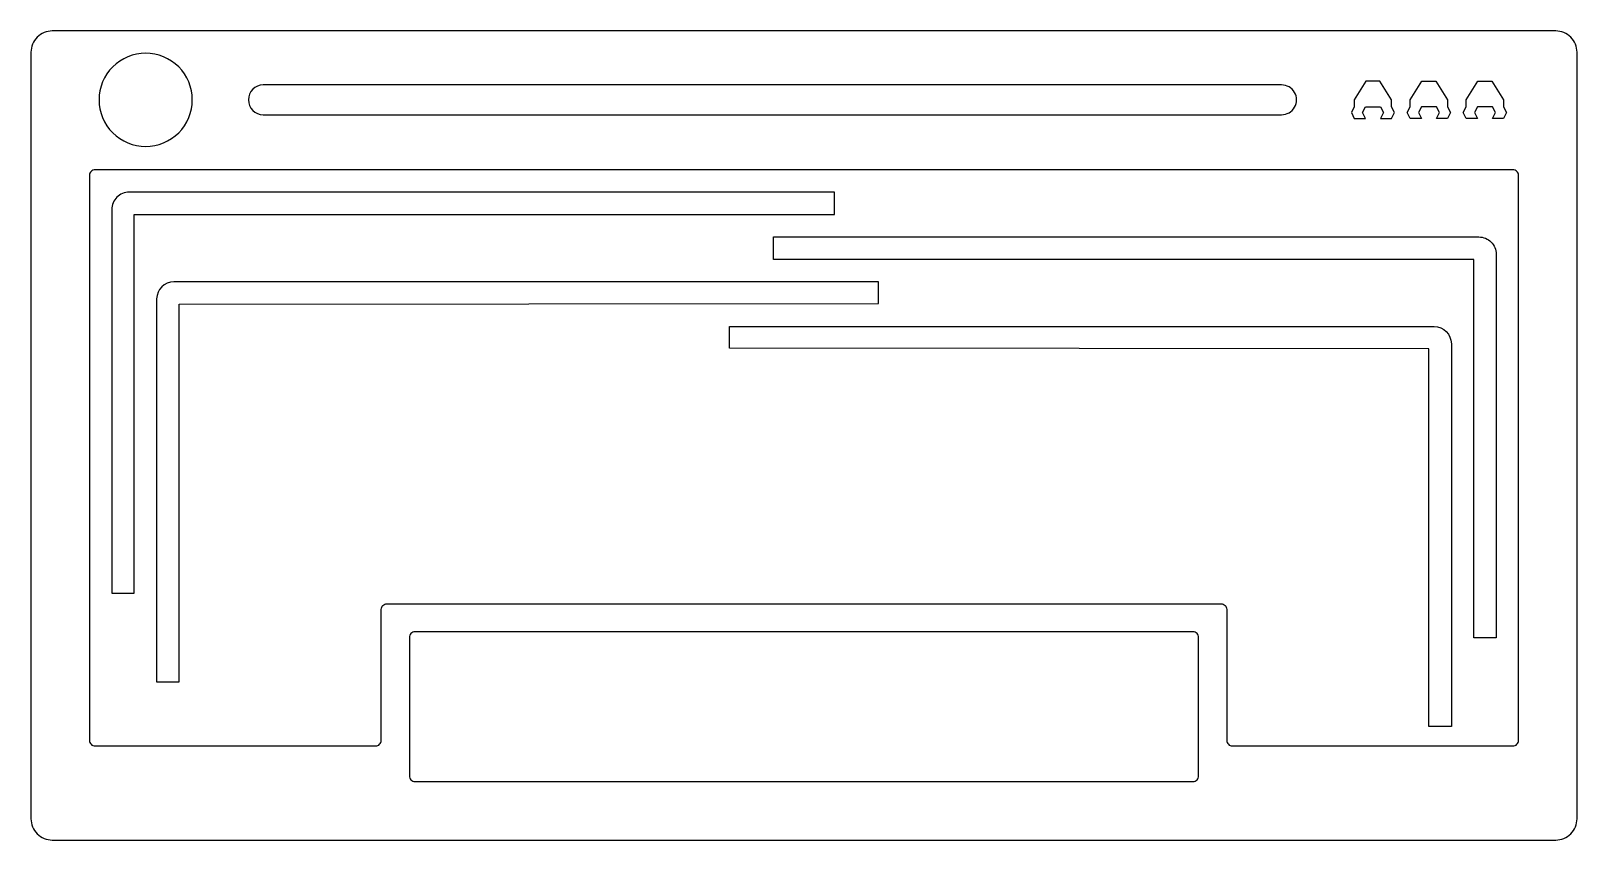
# Model space of a CAD drawing. Extents: x 2 to 209, y 2 to 110.
import ezdxf

# ---------------------------------------------------------------- set-up
doc = ezdxf.new("R2010")
doc.units = 0
doc.layers.get('0').update_dxf_attribs({"linetype": 'CONTINUOUS'})

msp = doc.modelspace()

# ---------------------------------------------------------------- linework, layer by layer
at = {"color": 7}
for points in [[(206.422, 110.497), (4.922, 110.497)], [(2.072, 107.647), (2.072, 4.922)], [(209.272, 4.922), (209.272, 107.647)], [(169.672, 103.265775), (33.202, 103.26575)], [(33.202, 99.2658), (169.672, 99.26575)], [(200.672, 91.8845), (10.672, 91.8845)], [(9.922, 91.1345), (9.922, 15.4345)], [(201.422, 15.4345), (201.422, 91.1345)], [(12.922, 86.584), (12.922, 35.1715), (15.922, 35.1715), (15.922, 85.884), (109.772, 85.884), (109.772, 88.884)], [(109.772, 88.884), (15.222, 88.884)], [(101.572, 82.884), (196.122, 82.884)], [(198.422, 80.584), (198.422, 29.1715), (195.422, 29.1715), (195.422, 79.884), (101.572, 79.884), (101.572, 82.884)], [(18.922, 74.584), (18.922, 23.271445), (21.922, 23.271445), (21.922, 73.884), (115.671588, 73.984445), (115.671588, 76.884)], [(115.671588, 76.884), (21.222, 76.884)], [(95.672, 70.884), (190.12159, 70.884)], [(192.42159, 68.584), (192.42159, 17.271445), (189.42159, 17.271445), (189.42159, 67.884), (95.672, 67.984445), (95.672, 70.884)], [(49.772, 33.7345), (161.572, 33.7345)], [(49.022, 15.4345), (49.022, 32.9845)], [(162.322, 32.9845), (162.322, 15.4345)], [(52.7845, 29.222), (52.7845, 10.672)], [(157.8095, 29.972), (53.5345, 29.972)], [(158.5595, 10.672), (158.5595, 29.222)], [(10.672, 14.6845), (48.272, 14.6845)], [(163.072, 14.6845), (200.672, 14.6845)], [(53.5345, 9.922), (157.8095, 9.922)], [(4.922, 2.072), (206.422, 2.072)]]:
    msp.add_lwpolyline(points, dxfattribs=at)
for points in [[(182.922, 98.76575), (184.422, 98.76575), (184.822, 99.547), (184.422, 100.32825), (184.422, 101.26575), (182.8595, 103.76575), (180.9845, 103.76575), (179.422, 101.26575), (179.422, 100.32825), (179.022, 99.547), (179.422, 98.76575), (180.922, 98.76575), (180.522, 99.547), (180.922, 100.32825), (182.922, 100.32825), (183.322, 99.547)], [(188.422, 98.76575), (186.922, 98.76575), (186.522, 99.547), (186.922, 100.32825), (186.922, 101.26575), (188.4845, 103.76575), (190.3595, 103.76575), (191.922, 101.26575), (191.922, 100.32825), (192.322, 99.547), (191.922, 98.76575), (190.422, 98.76575), (190.822, 99.547), (190.422, 100.32825), (188.422, 100.32825), (188.022, 99.547)], [(195.922, 98.76575), (194.422, 98.76575), (194.022, 99.547), (194.422, 100.32825), (194.422, 101.26575), (195.9845, 103.76575), (197.8595, 103.76575), (199.422, 101.26575), (199.422, 100.32825), (199.822, 99.547), (199.422, 98.76575), (197.922, 98.76575), (198.322, 99.547), (197.922, 100.32825), (195.922, 100.32825), (195.522, 99.547)]]:
    msp.add_lwpolyline(points, close=True, dxfattribs=at)
at = {"color": 1}
msp.add_lwpolyline([(23.701999, 101.265751)], close=True, dxfattribs=at)
at = {"color": 7}
for points in [[(4.922, 110.497), (4.166133, 110.497), (3.441224, 110.196733), (2.906746, 109.662254)], [(208.437254, 109.662254), (207.902776, 110.196733), (207.177867, 110.497), (206.422, 110.497)], [(2.906746, 109.662254), (2.372267, 109.127776), (2.072, 108.402867), (2.072, 107.647)], [(209.272, 107.647), (209.272, 108.402867), (208.971733, 109.127776), (208.437254, 109.662254)], [(33.202, 103.26575), (32.101347, 103.260247), (31.212, 102.366441), (31.212, 101.265775)], [(171.404051, 102.265775), (171.046785, 102.884577), (170.386531, 103.265775), (169.672, 103.265775)], [(171.404051, 100.265775), (171.761316, 100.884577), (171.761316, 101.646973), (171.404051, 102.265775)], [(31.212, 101.265775), (31.212, 100.165109), (32.101347, 99.271303), (33.202, 99.2658)], [(169.672, 99.26575), (170.386531, 99.265775), (171.046785, 99.646973), (171.404051, 100.265775)], [(10.14167, 91.66483), (10.001018, 91.524178), (9.922, 91.333412), (9.922, 91.1345)], [(10.672, 91.8845), (10.473088, 91.8845), (10.282322, 91.805482), (10.14167, 91.66483)], [(201.20233, 91.66483), (201.061678, 91.805482), (200.870912, 91.8845), (200.672, 91.8845)], [(201.422, 91.1345), (201.422, 91.333412), (201.342982, 91.524178), (201.20233, 91.66483)], [(13.595654, 88.210346), (13.164321, 87.779012), (12.922, 87.193998), (12.922, 86.584)], [(15.222, 88.884), (14.612002, 88.884), (14.026988, 88.641679), (13.595654, 88.210346)], [(196.122, 82.884), (196.731998, 82.884), (197.317012, 82.641679), (197.748346, 82.210346)], [(197.748346, 82.210346), (198.179679, 81.779012), (198.422, 81.193998), (198.422, 80.584)], [(21.222, 76.884), (19.95175, 76.884), (18.922, 75.854255), (18.922, 74.584)], [(190.12159, 70.884), (191.39184, 70.884), (192.42159, 69.854255), (192.42159, 68.584)], [(49.022, 32.9845), (49.022, 33.183412), (49.101018, 33.374178), (49.24167, 33.51483)], [(49.24167, 33.51483), (49.382322, 33.655482), (49.573088, 33.7345), (49.772, 33.7345)], [(161.572, 33.7345), (161.770912, 33.7345), (161.961678, 33.655482), (162.10233, 33.51483)], [(162.10233, 33.51483), (162.242982, 33.374178), (162.322, 33.183412), (162.322, 32.9845)], [(53.00417, 29.75233), (52.863518, 29.611678), (52.7845, 29.420912), (52.7845, 29.222)], [(53.5345, 29.972), (53.335588, 29.972), (53.144822, 29.892982), (53.00417, 29.75233)], [(158.33983, 29.75233), (158.199178, 29.892982), (158.008412, 29.972), (157.8095, 29.972)], [(158.5595, 29.222), (158.5595, 29.420912), (158.480482, 29.611678), (158.33983, 29.75233)], [(9.922, 15.4345), (9.922, 15.235588), (10.001018, 15.044822), (10.14167, 14.90417)], [(10.14167, 14.90417), (10.282322, 14.763518), (10.473088, 14.6845), (10.672, 14.6845)], [(48.272, 14.6845), (48.470912, 14.6845), (48.661678, 14.763518), (48.80233, 14.90417)], [(48.80233, 14.90417), (48.942982, 15.044822), (49.022, 15.235588), (49.022, 15.4345)], [(162.322, 15.4345), (162.322, 15.235588), (162.401018, 15.044822), (162.54167, 14.90417)], [(162.54167, 14.90417), (162.682322, 14.763518), (162.873088, 14.6845), (163.072, 14.6845)], [(200.672, 14.6845), (200.870912, 14.6845), (201.061678, 14.763518), (201.20233, 14.90417)], [(201.20233, 14.90417), (201.342982, 15.044822), (201.422, 15.235588), (201.422, 15.4345)], [(52.7845, 10.672), (52.7845, 10.473088), (52.863518, 10.282322), (53.00417, 10.14167)], [(158.33983, 10.14167), (158.480482, 10.282322), (158.5595, 10.473088), (158.5595, 10.672)], [(53.00417, 10.14167), (53.144822, 10.001018), (53.335588, 9.922), (53.5345, 9.922)], [(157.8095, 9.922), (158.008412, 9.922), (158.199178, 10.001018), (158.33983, 10.14167)], [(2.072, 4.922), (2.072, 4.166133), (2.372267, 3.441224), (2.906746, 2.906746)], [(208.437254, 2.906746), (208.971733, 3.441224), (209.272, 4.166133), (209.272, 4.922)], [(2.906746, 2.906746), (3.441224, 2.372267), (4.166133, 2.072), (4.922, 2.072)], [(206.422, 2.072), (207.177867, 2.072), (207.902776, 2.372267), (208.437254, 2.906746)]]:
    msp.add_open_spline(points, degree=3, dxfattribs=at)
at = {"color": 1}
for points in [[(13.032582, 105.685168), (11.860479, 104.513066), (11.201999, 102.923354), (11.201999, 101.265751)], [(17.451999, 107.515751), (15.794396, 107.515751), (14.204684, 106.857271), (13.032582, 105.685168)], [(21.871416, 105.685168), (20.699314, 106.857271), (19.109602, 107.515751), (17.451999, 107.515751)], [(23.701999, 101.265751), (23.701999, 102.923354), (23.043519, 104.513066), (21.871416, 105.685168)], [(11.201999, 101.265751), (11.201999, 99.608148), (11.860479, 98.018436), (13.032582, 96.846334)], [(21.871416, 96.846334), (23.043519, 98.018436), (23.701999, 99.608148), (23.701999, 101.265751)], [(13.032582, 96.846334), (14.204684, 95.674231), (15.794396, 95.015751), (17.451999, 95.015751)], [(17.451999, 95.015751), (19.109602, 95.015751), (20.699314, 95.674231), (21.871416, 96.846334)]]:
    msp.add_open_spline(points, degree=3, dxfattribs=at)

doc.saveas('drawing.dxf')
